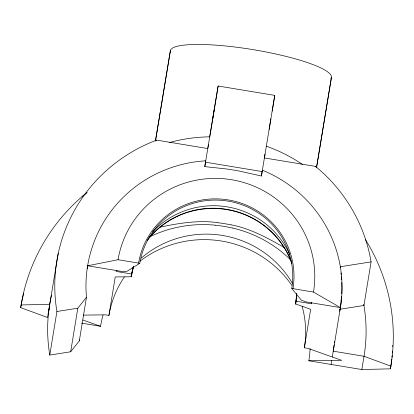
<?xml version="1.0" encoding="UTF-8"?>
<svg xmlns="http://www.w3.org/2000/svg" width="414" height="414" viewBox="0 0 414 414"><rect width="100%" height="100%" fill="white"/><g stroke="black" fill="none" stroke-linecap="round" stroke-linejoin="round"><path stroke-width="0.62" d="M58.234 253.409L47.548 317.512L20.7 307.638L21.14 304.963A187.376 184.359 9.3 0 1 86.469 192.955M332.292 356.997L340.38 307.607A128.092 126.032 9.3 0 0 262.383 170.201L261.415 176.002L239.37 171.07A55.093 9.853 9.4 0 0 226.339 168.933L204.785 166.63L205.753 160.829A128.092 126.032 9.3 0 0 86.469 297.231L79.333 340.815L70.675 351.776L49.783 355.077L56.92 311.494A159.286 156.72 9.3 0 1 156.704 140.113L207.781 148.564L208.408 144.724M70.675 351.776L77.811 308.197L86.469 297.231M87.142 268.753L87.525 266.404M87.561 266.171L87.628 265.772L118.057 259.718L139.782 263.309A77.025 75.783 9.3 0 1 228.15 201.126A77.025 75.783 9.3 0 1 291.761 288.465L301.351 300.207L306.334 301.972L340.38 307.607L313.486 292.061L291.761 288.465M83.297 315.116L105.306 314.831L108.934 315.432L115.237 276.935L131.331 276.775A83.188 81.848 9.3 0 1 133.727 266.523M116.287 270.513L116.137 271.434L131.781 274.021A83.188 81.848 9.3 0 1 133.318 266.823M131.331 276.775L131.781 274.021M156.637 140.543L156.704 140.113M204.785 166.63L218.126 86.008L274.756 95.38L272.179 111.143M209.717 136.941L215.44 102.403M212.506 120.112L214.266 109.368M215.544 101.772L218.126 86.008M261.415 176.002L274.756 95.38M265.043 154.101L264.417 157.941L315.489 166.392A159.286 156.72 9.3 0 1 371.089 261.881L363.953 305.465L339.464 309.33M266.352 146.318L266.373 146.194A159.286 156.72 9.3 0 1 302.458 164.436M269.136 129.484L270.896 118.74M315.416 166.826L315.489 166.392M310.107 348.717A105.56 103.857 9.3 0 1 308.839 360.765L341.7 360.335L307.99 348.376L304.362 347.776L310.666 309.284L295.472 303.943L295.922 301.19A83.188 81.848 9.3 0 0 296.791 293.878M295.922 301.19L311.566 303.778L311.716 302.862M340.173 267.656L340.324 266.74L371.089 261.881M331.071 364.444L331.723 360.465M308.839 360.765L361.846 369.536L364.02 356.283A159.286 156.72 9.3 0 0 363.746 304.264M361.846 369.536L390.423 368.833L390.863 366.157A187.376 184.359 9.3 0 0 365.464 239.623M118.057 259.718L118.145 259.2A99.044 97.445 9.3 0 1 231.954 179.795A99.044 97.445 9.3 0 1 313.486 292.061M155.41 141.107L170.371 50.746L155.493 140.926M316.493 167.644L331.433 77.402L316.555 167.587M82.029 196.676L87.219 192.35M139.782 263.309L126.953 271.336L121.675 271.408L87.628 265.772M150.039 236.715C170.268 226.81 193.291 222.96 215.673 225.221M56.92 311.494L77.811 308.197M160.544 227.038C179.345 223.141 198.617 220 217.842 222.639M159.55 227.105L160.027 227.084M21.14 304.963L49.716 304.259M205.51 162.195L262.145 171.572M81.496 323.132L100.555 326.289A105.56 103.857 9.3 0 1 103.06 315.085M231.131 224.838C250.377 228.507 267.651 237.978 284.402 247.67M232.363 227.985C254.274 233.051 274.818 244.11 290.768 260.008M83.017 320.069L100.555 326.289M390.863 366.157L364.02 356.283L333.239 351.186A128.092 126.032 9.3 0 0 334.129 344.826M48.184 313.926A159.286 156.72 9.3 0 1 49.297 308.575M20.7 307.638A187.376 184.359 9.3 0 1 23.696 293.205M392.751 345.452A187.376 184.359 9.3 0 1 392.705 346.699M392.472 351.082A187.376 184.359 9.3 0 1 392.337 352.956M392.13 355.45A187.376 184.359 9.3 0 1 391.954 357.323M391.753 359.248A187.376 184.359 9.3 0 1 390.423 368.833M49.783 355.077A159.286 156.72 9.3 0 1 51.471 295.322M79.333 340.815A128.092 126.032 9.3 0 1 79.25 339.842M334.445 341.633A128.092 126.032 9.3 0 1 334.326 342.906M170.485 52.092A81.625 14.593 9.4 0 1 253.259 49.67A81.625 14.593 9.4 0 1 330.895 78.644M311.763 302.546A99.044 97.445 9.3 0 1 311.566 303.778M108.934 315.432A99.044 97.445 9.3 0 1 124.428 276.883M141.153 258.165A99.044 97.445 9.3 0 1 292.32 283.186M302.122 306.293A99.044 97.445 9.3 0 1 304.362 347.776M215.678 225.278A63.176 30.9 9.4 0 1 232.342 228.036M147.032 240.694A83.188 81.848 9.3 0 1 226.132 209.51A83.188 81.848 9.3 0 1 291.818 263.516M296.512 293.464A83.188 81.848 9.3 0 1 295.472 303.943M152.476 232.052A83.188 81.848 9.3 0 1 289.614 254.243M131.072 276.728A83.452 82.107 9.3 0 1 133.318 266.958M148.093 238.919A83.452 82.107 9.3 0 1 226.303 209.272A83.452 82.107 9.3 0 1 291.446 261.757M296.74 294.349A83.452 82.107 9.3 0 1 296.419 298.804M296.217 300.58A83.271 81.931 9.3 0 1 295.731 303.985M217.857 222.722A55.052 21.978 9.4 0 1 231.09 224.916M341.141 299.638A128.092 126.032 9.3 0 1 340.996 301.511M340.763 303.99A128.092 126.032 9.3 0 1 339.775 311.276M340.95 272.961A128.092 126.032 9.3 0 1 341.136 274.544M341.353 276.656A128.092 126.032 9.3 0 1 341.607 279.807M341.757 282.42A128.092 126.032 9.3 0 1 341.773 293.738M341.638 296.258A128.092 126.032 9.3 0 1 340.23 308.523M138.576 263.113A78.246 76.988 9.3 0 1 228.347 199.936A78.246 76.988 9.3 0 1 292.967 288.667M139.937 261.162A105.56 103.857 9.3 0 1 291.823 285.36M169.373 142.551A159.286 156.72 9.3 0 1 209.738 136.822"/></g></svg>
